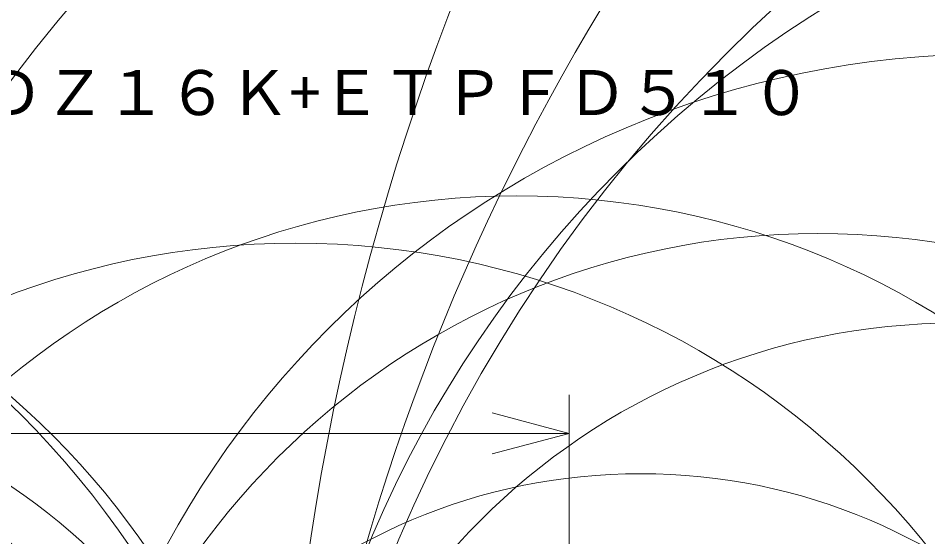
# Model space of a CAD drawing. Units: millimetres, scale not verified. Extents: x -8293 to 8334, y -219 to 16643.
# Drawn here: x 30.54 to 60.14, y 33.22 to 50.09 of the extents above; entities that cross this region are included whole.
import ezdxf
from ezdxf.enums import TextEntityAlignment as Align

# ---------------------------------------------------------------- set-up
doc = ezdxf.new("R2010")
doc.units = ezdxf.units.MM
doc.header["$LTSCALE"] = 0.125
for name, color, linetype, lineweight in [('0-0_0', 7, 'Continuous', 20), ('0-5_SUNPO', 3, 'Continuous', 18), ('0-6_GAIKEI', 1, 'Continuous', 18)]:
    doc.layers.add(name, color=color, linetype=linetype, lineweight=lineweight)
doc.layers.add('0-4_TOUROKU', color=7, linetype='Continuous')
doc.styles.add('ＭＳ ゴシック', font='')
doc.styles.get('ＭＳ ゴシック').set_extended_font_data('MS Gothic')

# ---------------------------------------------------------------- blocks, each defined once
blk = doc.blocks.new('_Open30')
at = {"layer": '0-0_0'}
blk.add_line((0, 0), (-1, 0), dxfattribs=at)
blk.add_lwpolyline([(-1, 0.26795), (0, 0), (-1, -0.26795)], dxfattribs=at)
blk = doc.blocks.new('D1')
at = {"layer": '0-5_SUNPO'}
for p, q in [((113.0181, 87.8348), (113.0181, 99.3396)), ((68.9181, 98.0896), (110.5181, 98.0896))]:
    blk.add_line(p, q, dxfattribs=at)
at = {"layer": '0-5_SUNPO', "xscale": 2.5, "yscale": 2.5}
blk.add_blockref('_Open30', (113.0181, 98.0896), dxfattribs=at)

msp = doc.modelspace()

# ---------------------------------------------------------------- linework, layer by layer
at = {"layer": '0-6_GAIKEI', "color": 7}
for centre, radius in [((20.8577, 8329.1895), 8313.5778), ((16.3817, 1090.7586), 1075.1461)]:
    msp.add_circle(centre, radius, dxfattribs=at)
at = {"layer": '0-6_GAIKEI'}
for centre, radius in [((-190.9041, 4.0797), 223.0212), ((122.2576, 20.596), 83.1424), ((111.9458, 12.6643), 72.9478), ((69.4729, 18.9926), 48.7745), ((88.6937, 13.8139), 49.6673), ((-12.2499, 18.8174), 43.975), ((76.3488, 18.8018), 37.1986), ((62.1863, 18.4475), 30.4796), ((9.8965, 16.478), 29.3099), ((5.4723, 18.2625), 26.2441), ((46.7654, 18.2565), 26.0551), ((13.6528, 18.4453), 25.5182), ((56.5631, 18.238), 24.8526), ((39.5691, 16.427), 26.3484), ((61.0698, 18.2665), 21.9102), ((19.121, 18.2289), 20.0457), ((20.2567, 24.2374), 13.3445), ((19.872, 16.379), 19.3339), ((50.7926, 16.1526), 19.1248)]:
    msp.add_circle(centre, radius, dxfattribs=at)

# ---------------------------------------------------------------- block references
at = {"layer": '0-5_SUNPO'}
msp.add_blockref('D1', (-64.5547, -61.4996), dxfattribs=at)

# ---------------------------------------------------------------- texts
at = {"layer": '0-4_TOUROKU', "style": 'ＭＳ ゴシック'}
msp.add_text('ＰＴＤＺ１６Ｋ+ＥＴＰＦＤ５１０', height=1.466, dxfattribs=at).set_placement((25.3785, 46.5004), align=Align.BOTTOM_LEFT)

doc.saveas('drawing.dxf')
